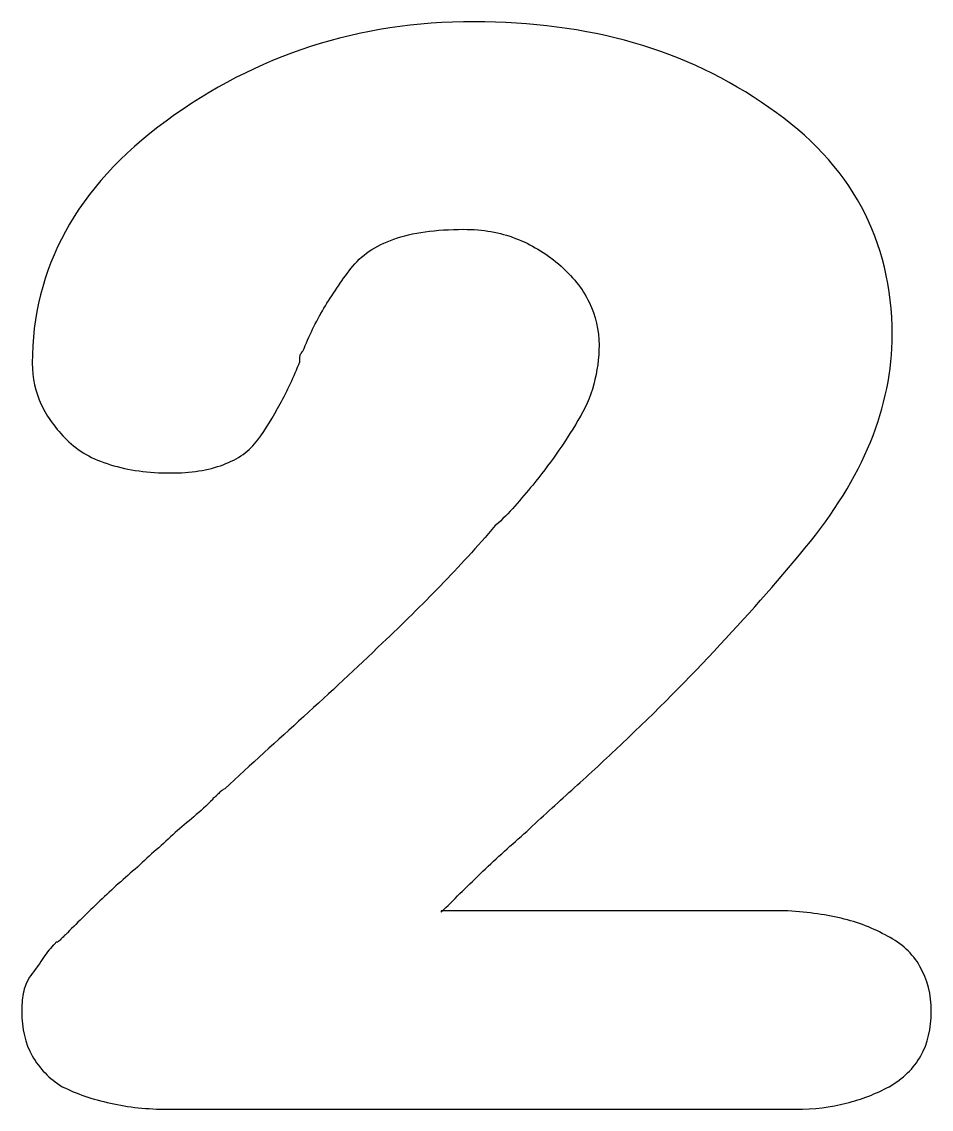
# Model space of a CAD drawing. Header units: millimetres. Extents: x -847 to 848, y -600 to 600.
# Drawn here: x -37.15 to -27.76, y 588.35 to 599.57 of the extents above; entities that cross this region are included whole.
import ezdxf

# ---------------------------------------------------------------- set-up
doc = ezdxf.new("R2010")
doc.units = ezdxf.units.MM
doc.header["$MEASUREMENT"] = 0

msp = doc.modelspace()

# ---------------------------------------------------------------- linework, layer by layer
at = {"color": 250}
msp.add_open_spline([(-32.8156, 590.396), (-32.8156, 590.396), (-29.2765, 590.396), (-29.2765, 590.396), (-29.2765, 590.396), (-29.0592, 590.3857), (-28.8626, 590.3598), (-28.6867, 590.3184), (-28.6867, 590.3184), (-28.5107, 590.277), (-28.3503, 590.2149), (-28.2055, 590.1322), (-28.2055, 590.1322), (-28.0606, 590.0597), (-27.9494, 589.9562), (-27.8717, 589.8217), (-27.8717, 589.8217), (-27.7941, 589.6872), (-27.7553, 589.532), (-27.7553, 589.356), (-27.7553, 589.356), (-27.7553, 589.1801), (-27.7915, 589.0275), (-27.864, 588.8981), (-27.864, 588.8981), (-27.9364, 588.7688), (-28.0451, 588.6627), (-28.1899, 588.5799), (-28.1899, 588.5799), (-28.3245, 588.5075), (-28.4719, 588.4506), (-28.6323, 588.4092), (-28.6323, 588.4092), (-28.7927, 588.3678), (-28.9661, 588.3471), (-29.1523, 588.3471), (-29.1523, 588.3471), (-29.1523, 588.3471), (-35.6406, 588.3471), (-35.6406, 588.3471), (-35.6406, 588.3471), (-35.8476, 588.3471), (-36.0442, 588.3678), (-36.2304, 588.4092), (-36.2304, 588.4092), (-36.4167, 588.4506), (-36.5823, 588.5075), (-36.7272, 588.5799), (-36.7272, 588.5799), (-36.8617, 588.6627), (-36.9652, 588.7688), (-37.0376, 588.8981), (-37.0376, 588.8981), (-37.11, 589.0275), (-37.1463, 589.1801), (-37.1463, 589.356), (-37.1463, 589.356), (-37.1463, 589.4181), (-37.1411, 589.4802), (-37.1307, 589.5423), (-37.1307, 589.5423), (-37.1204, 589.6044), (-37.0945, 589.6665), (-37.0531, 589.7286), (-37.0531, 589.7286), (-37.0117, 589.7803), (-36.9729, 589.8346), (-36.9367, 589.8916), (-36.9367, 589.8916), (-36.9005, 589.9485), (-36.8617, 589.9976), (-36.8203, 590.039), (-36.8203, 590.039), (-36.8203, 590.039), (-36.8177, 590.0416), (-36.8125, 590.0468), (-36.8125, 590.0468), (-36.8074, 590.052), (-36.7996, 590.0597), (-36.7892, 590.0701), (-36.7892, 590.0701), (-36.7789, 590.0701), (-36.7711, 590.0727), (-36.766, 590.0778), (-36.766, 590.0778), (-36.7608, 590.083), (-36.7582, 590.0856), (-36.7582, 590.0856), (-36.7582, 590.0856), (-36.7479, 590.0959), (-36.7375, 590.1063), (-36.7272, 590.1166), (-36.7272, 590.1166), (-36.7168, 590.127), (-36.7065, 590.1373), (-36.6961, 590.1477), (-36.6961, 590.1477), (-36.5823, 590.2615), (-36.4633, 590.3779), (-36.3391, 590.4969), (-36.3391, 590.4969), (-36.2149, 590.6159), (-36.0856, 590.7323), (-35.951, 590.8462), (-35.951, 590.8462), (-35.889, 590.9083), (-35.8243, 590.9678), (-35.757, 591.0247), (-35.757, 591.0247), (-35.6898, 591.0816), (-35.6251, 591.1411), (-35.563, 591.2032), (-35.563, 591.2032), (-35.5009, 591.2549), (-35.4362, 591.3093), (-35.369, 591.3662), (-35.369, 591.3662), (-35.3017, 591.4231), (-35.237, 591.4826), (-35.1749, 591.5447), (-35.1749, 591.5447), (-35.1749, 591.555), (-35.1724, 591.5602), (-35.1672, 591.5602), (-35.1672, 591.5602), (-35.162, 591.5602), (-35.1542, 591.5654), (-35.1439, 591.5757), (-35.1439, 591.5757), (-35.1439, 591.5757), (-35.1413, 591.5783), (-35.1361, 591.5835), (-35.1361, 591.5835), (-35.131, 591.5887), (-35.1284, 591.5912), (-35.1284, 591.5912), (-35.1284, 591.5912), (-35.118, 591.6016), (-35.1077, 591.6119), (-35.0973, 591.6223), (-35.0973, 591.6223), (-35.087, 591.6326), (-35.0715, 591.643), (-35.0508, 591.6533), (-35.0508, 591.6533), (-34.7817, 591.9017), (-34.5101, 592.15), (-34.2358, 592.3984), (-34.2358, 592.3984), (-33.9616, 592.6467), (-33.69, 592.9003), (-33.4209, 593.159), (-33.4209, 593.159), (-33.214, 593.3556), (-33.0148, 593.5522), (-32.8233, 593.7488), (-32.8233, 593.7488), (-32.6319, 593.9454), (-32.443, 594.1524), (-32.2568, 594.3697), (-32.2568, 594.3697), (-32.1843, 594.4318), (-32.1171, 594.4991), (-32.055, 594.5715), (-32.055, 594.5715), (-31.9929, 594.6439), (-31.9308, 594.7164), (-31.8687, 594.7888), (-31.8687, 594.7888), (-31.7859, 594.8923), (-31.7057, 594.9984), (-31.6281, 595.107), (-31.6281, 595.107), (-31.5505, 595.2157), (-31.4755, 595.3321), (-31.403, 595.4563), (-31.403, 595.4563), (-31.3306, 595.5701), (-31.2763, 595.6943), (-31.2401, 595.8288), (-31.2401, 595.8288), (-31.2038, 595.9633), (-31.1857, 596.0979), (-31.1857, 596.2324), (-31.1857, 596.2324), (-31.1857, 596.3876), (-31.2194, 596.5351), (-31.2866, 596.6748), (-31.2866, 596.6748), (-31.3539, 596.8145), (-31.46, 596.9464), (-31.6048, 597.0706), (-31.6048, 597.0706), (-31.7394, 597.1844), (-31.8868, 597.2724), (-32.0472, 597.3345), (-32.0472, 597.3345), (-32.2076, 597.3965), (-32.3861, 597.4276), (-32.5827, 597.4276), (-32.5827, 597.4276), (-32.8725, 597.4276), (-33.1131, 597.394), (-33.3045, 597.3267), (-33.3045, 597.3267), (-33.496, 597.2594), (-33.6434, 597.1585), (-33.7469, 597.024), (-33.7469, 597.024), (-33.8504, 596.8895), (-33.9435, 596.7524), (-34.0263, 596.6127), (-34.0263, 596.6127), (-34.1091, 596.473), (-34.1815, 596.3255), (-34.2436, 596.1703), (-34.2436, 596.1703), (-34.254, 596.1599), (-34.2617, 596.1496), (-34.2669, 596.1392), (-34.2669, 596.1392), (-34.2721, 596.1289), (-34.2746, 596.1185), (-34.2746, 596.1082), (-34.2746, 596.1082), (-34.2746, 596.0979), (-34.2746, 596.0901), (-34.2746, 596.0849), (-34.2746, 596.0849), (-34.2746, 596.0797), (-34.2746, 596.072), (-34.2746, 596.0616), (-34.2746, 596.0616), (-34.3367, 595.9064), (-34.404, 595.7615), (-34.4764, 595.627), (-34.4764, 595.627), (-34.5489, 595.4925), (-34.6265, 595.3683), (-34.7093, 595.2545), (-34.7093, 595.2545), (-34.7921, 595.1406), (-34.9111, 595.0553), (-35.0663, 594.9984), (-35.0663, 594.9984), (-35.2215, 594.9414), (-35.4026, 594.913), (-35.6096, 594.913), (-35.6096, 594.913), (-35.8372, 594.913), (-36.0442, 594.9414), (-36.2304, 594.9984), (-36.2304, 594.9984), (-36.4167, 595.0553), (-36.5668, 595.1406), (-36.6806, 595.2545), (-36.6806, 595.2545), (-36.7944, 595.3683), (-36.8824, 595.4899), (-36.9445, 595.6193), (-36.9445, 595.6193), (-37.0066, 595.7486), (-37.0376, 595.8909), (-37.0376, 596.0461), (-37.0376, 596.0461), (-37.0376, 596.5325), (-36.9238, 596.9852), (-36.6961, 597.4043), (-36.6961, 597.4043), (-36.4685, 597.8234), (-36.1218, 598.2037), (-35.6561, 598.5452), (-35.6561, 598.5452), (-35.1905, 598.8867), (-34.6937, 599.1428), (-34.166, 599.3135), (-34.166, 599.3135), (-33.6382, 599.4843), (-33.0743, 599.5697), (-32.4741, 599.5697), (-32.4741, 599.5697), (-31.8842, 599.5697), (-31.3358, 599.4972), (-30.8287, 599.3523), (-30.8287, 599.3523), (-30.3217, 599.2075), (-29.856, 598.985), (-29.4317, 598.6849), (-29.4317, 598.6849), (-29.0075, 598.3951), (-28.6892, 598.0536), (-28.4771, 597.6604), (-28.4771, 597.6604), (-28.265, 597.2672), (-28.1589, 596.8274), (-28.1589, 596.341), (-28.1589, 596.341), (-28.1589, 595.9685), (-28.2339, 595.5986), (-28.384, 595.2312), (-28.384, 595.2312), (-28.534, 594.8638), (-28.7591, 594.4991), (-29.0592, 594.1369), (-29.0592, 594.1369), (-29.3593, 593.7747), (-29.6723, 593.4203), (-29.9983, 593.0736), (-29.9983, 593.0736), (-30.3243, 592.7269), (-30.6632, 592.388), (-31.015, 592.0569), (-31.015, 592.0569), (-31.1806, 591.9017), (-31.341, 591.7542), (-31.4962, 591.6145), (-31.4962, 591.6145), (-31.6514, 591.4748), (-31.8066, 591.3325), (-31.9618, 591.1877), (-31.9618, 591.1877), (-32.1171, 591.0531), (-32.2671, 590.916), (-32.412, 590.7763), (-32.412, 590.7763), (-32.5569, 590.6366), (-32.6914, 590.5047), (-32.8156, 590.3805), (-32.8156, 590.3805), (-32.8156, 590.3805), (-32.8156, 590.396), (-32.8156, 590.396)], degree=3, knots=[0, 0, 0, 0, 0.0120482, 0.0120482, 0.0120482, 0.0120482, 0.0240964, 0.0240964, 0.0240964, 0.0240964, 0.0361446, 0.0361446, 0.0361446, 0.0361446, 0.0481928, 0.0481928, 0.0481928, 0.0481928, 0.060241, 0.060241, 0.060241, 0.060241, 0.0722892, 0.0722892, 0.0722892, 0.0722892, 0.0843373, 0.0843373, 0.0843373, 0.0843373, 0.0963855, 0.0963855, 0.0963855, 0.0963855, 0.1084337, 0.1084337, 0.1084337, 0.1084337, 0.1204819, 0.1204819, 0.1204819, 0.1204819, 0.1325301, 0.1325301, 0.1325301, 0.1325301, 0.1445783, 0.1445783, 0.1445783, 0.1445783, 0.1566265, 0.1566265, 0.1566265, 0.1566265, 0.1686747, 0.1686747, 0.1686747, 0.1686747, 0.1807229, 0.1807229, 0.1807229, 0.1807229, 0.1927711, 0.1927711, 0.1927711, 0.1927711, 0.2048193, 0.2048193, 0.2048193, 0.2048193, 0.2168675, 0.2168675, 0.2168675, 0.2168675, 0.2289157, 0.2289157, 0.2289157, 0.2289157, 0.2409639, 0.2409639, 0.2409639, 0.2409639, 0.253012, 0.253012, 0.253012, 0.253012, 0.2650602, 0.2650602, 0.2650602, 0.2650602, 0.2771084, 0.2771084, 0.2771084, 0.2771084, 0.2891566, 0.2891566, 0.2891566, 0.2891566, 0.3012048, 0.3012048, 0.3012048, 0.3012048, 0.313253, 0.313253, 0.313253, 0.313253, 0.3253012, 0.3253012, 0.3253012, 0.3253012, 0.3373494, 0.3373494, 0.3373494, 0.3373494, 0.3493976, 0.3493976, 0.3493976, 0.3493976, 0.3614458, 0.3614458, 0.3614458, 0.3614458, 0.373494, 0.373494, 0.373494, 0.373494, 0.3855422, 0.3855422, 0.3855422, 0.3855422, 0.3975904, 0.3975904, 0.3975904, 0.3975904, 0.4096386, 0.4096386, 0.4096386, 0.4096386, 0.4216867, 0.4216867, 0.4216867, 0.4216867, 0.4337349, 0.4337349, 0.4337349, 0.4337349, 0.4457831, 0.4457831, 0.4457831, 0.4457831, 0.4578313, 0.4578313, 0.4578313, 0.4578313, 0.4698795, 0.4698795, 0.4698795, 0.4698795, 0.4819277, 0.4819277, 0.4819277, 0.4819277, 0.4939759, 0.4939759, 0.4939759, 0.4939759, 0.5060241, 0.5060241, 0.5060241, 0.5060241, 0.5180723, 0.5180723, 0.5180723, 0.5180723, 0.5301205, 0.5301205, 0.5301205, 0.5301205, 0.5421687, 0.5421687, 0.5421687, 0.5421687, 0.5542169, 0.5542169, 0.5542169, 0.5542169, 0.5662651, 0.5662651, 0.5662651, 0.5662651, 0.5783133, 0.5783133, 0.5783133, 0.5783133, 0.5903614, 0.5903614, 0.5903614, 0.5903614, 0.6024096, 0.6024096, 0.6024096, 0.6024096, 0.6144578, 0.6144578, 0.6144578, 0.6144578, 0.626506, 0.626506, 0.626506, 0.626506, 0.6385542, 0.6385542, 0.6385542, 0.6385542, 0.6506024, 0.6506024, 0.6506024, 0.6506024, 0.6626506, 0.6626506, 0.6626506, 0.6626506, 0.6746988, 0.6746988, 0.6746988, 0.6746988, 0.686747, 0.686747, 0.686747, 0.686747, 0.6987952, 0.6987952, 0.6987952, 0.6987952, 0.7108434, 0.7108434, 0.7108434, 0.7108434, 0.7228916, 0.7228916, 0.7228916, 0.7228916, 0.7349398, 0.7349398, 0.7349398, 0.7349398, 0.746988, 0.746988, 0.746988, 0.746988, 0.7590361, 0.7590361, 0.7590361, 0.7590361, 0.7710843, 0.7710843, 0.7710843, 0.7710843, 0.7831325, 0.7831325, 0.7831325, 0.7831325, 0.7951807, 0.7951807, 0.7951807, 0.7951807, 0.8072289, 0.8072289, 0.8072289, 0.8072289, 0.8192771, 0.8192771, 0.8192771, 0.8192771, 0.8313253, 0.8313253, 0.8313253, 0.8313253, 0.8433735, 0.8433735, 0.8433735, 0.8433735, 0.8554217, 0.8554217, 0.8554217, 0.8554217, 0.8674699, 0.8674699, 0.8674699, 0.8674699, 0.8795181, 0.8795181, 0.8795181, 0.8795181, 0.8915663, 0.8915663, 0.8915663, 0.8915663, 0.9036145, 0.9036145, 0.9036145, 0.9036145, 0.9156627, 0.9156627, 0.9156627, 0.9156627, 0.9277108, 0.9277108, 0.9277108, 0.9277108, 0.939759, 0.939759, 0.939759, 0.939759, 0.9518072, 0.9518072, 0.9518072, 0.9518072, 0.9638554, 0.9638554, 0.9638554, 0.9638554, 0.9759036, 0.9759036, 0.9759036, 0.9759036, 0.9879518, 0.9879518, 0.9879518, 0.9879518, 1, 1, 1, 1], dxfattribs=at)
at = {"color": 250, "lineweight": 5}
msp.add_open_spline([(-32.8156, 590.396), (-32.8156, 590.396), (-29.2765, 590.396), (-29.2765, 590.396), (-29.2765, 590.396), (-29.0592, 590.3857), (-28.8626, 590.3598), (-28.6867, 590.3184), (-28.6867, 590.3184), (-28.5107, 590.277), (-28.3503, 590.2149), (-28.2055, 590.1322), (-28.2055, 590.1322), (-28.0606, 590.0597), (-27.9494, 589.9562), (-27.8717, 589.8217), (-27.8717, 589.8217), (-27.7941, 589.6872), (-27.7553, 589.532), (-27.7553, 589.356), (-27.7553, 589.356), (-27.7553, 589.1801), (-27.7915, 589.0275), (-27.864, 588.8981), (-27.864, 588.8981), (-27.9364, 588.7688), (-28.0451, 588.6627), (-28.1899, 588.5799), (-28.1899, 588.5799), (-28.3245, 588.5075), (-28.4719, 588.4506), (-28.6323, 588.4092), (-28.6323, 588.4092), (-28.7927, 588.3678), (-28.9661, 588.3471), (-29.1523, 588.3471), (-29.1523, 588.3471), (-29.1523, 588.3471), (-35.6406, 588.3471), (-35.6406, 588.3471), (-35.6406, 588.3471), (-35.8476, 588.3471), (-36.0442, 588.3678), (-36.2304, 588.4092), (-36.2304, 588.4092), (-36.4167, 588.4506), (-36.5823, 588.5075), (-36.7272, 588.5799), (-36.7272, 588.5799), (-36.8617, 588.6627), (-36.9652, 588.7688), (-37.0376, 588.8981), (-37.0376, 588.8981), (-37.11, 589.0275), (-37.1463, 589.1801), (-37.1463, 589.356), (-37.1463, 589.356), (-37.1463, 589.4181), (-37.1411, 589.4802), (-37.1307, 589.5423), (-37.1307, 589.5423), (-37.1204, 589.6044), (-37.0945, 589.6665), (-37.0531, 589.7286), (-37.0531, 589.7286), (-37.0117, 589.7803), (-36.9729, 589.8346), (-36.9367, 589.8916), (-36.9367, 589.8916), (-36.9005, 589.9485), (-36.8617, 589.9976), (-36.8203, 590.039), (-36.8203, 590.039), (-36.8203, 590.039), (-36.8177, 590.0416), (-36.8125, 590.0468), (-36.8125, 590.0468), (-36.8074, 590.052), (-36.7996, 590.0597), (-36.7892, 590.0701), (-36.7892, 590.0701), (-36.7789, 590.0701), (-36.7711, 590.0727), (-36.766, 590.0778), (-36.766, 590.0778), (-36.7608, 590.083), (-36.7582, 590.0856), (-36.7582, 590.0856), (-36.7582, 590.0856), (-36.7479, 590.0959), (-36.7375, 590.1063), (-36.7272, 590.1166), (-36.7272, 590.1166), (-36.7168, 590.127), (-36.7065, 590.1373), (-36.6961, 590.1477), (-36.6961, 590.1477), (-36.5823, 590.2615), (-36.4633, 590.3779), (-36.3391, 590.4969), (-36.3391, 590.4969), (-36.2149, 590.6159), (-36.0856, 590.7323), (-35.951, 590.8462), (-35.951, 590.8462), (-35.889, 590.9083), (-35.8243, 590.9678), (-35.757, 591.0247), (-35.757, 591.0247), (-35.6898, 591.0816), (-35.6251, 591.1411), (-35.563, 591.2032), (-35.563, 591.2032), (-35.5009, 591.2549), (-35.4362, 591.3093), (-35.369, 591.3662), (-35.369, 591.3662), (-35.3017, 591.4231), (-35.237, 591.4826), (-35.1749, 591.5447), (-35.1749, 591.5447), (-35.1749, 591.555), (-35.1724, 591.5602), (-35.1672, 591.5602), (-35.1672, 591.5602), (-35.162, 591.5602), (-35.1542, 591.5654), (-35.1439, 591.5757), (-35.1439, 591.5757), (-35.1439, 591.5757), (-35.1413, 591.5783), (-35.1361, 591.5835), (-35.1361, 591.5835), (-35.131, 591.5887), (-35.1284, 591.5912), (-35.1284, 591.5912), (-35.1284, 591.5912), (-35.118, 591.6016), (-35.1077, 591.6119), (-35.0973, 591.6223), (-35.0973, 591.6223), (-35.087, 591.6326), (-35.0715, 591.643), (-35.0508, 591.6533), (-35.0508, 591.6533), (-34.7817, 591.9017), (-34.5101, 592.15), (-34.2358, 592.3984), (-34.2358, 592.3984), (-33.9616, 592.6467), (-33.69, 592.9003), (-33.4209, 593.159), (-33.4209, 593.159), (-33.214, 593.3556), (-33.0148, 593.5522), (-32.8233, 593.7488), (-32.8233, 593.7488), (-32.6319, 593.9454), (-32.443, 594.1524), (-32.2568, 594.3697), (-32.2568, 594.3697), (-32.1843, 594.4318), (-32.1171, 594.4991), (-32.055, 594.5715), (-32.055, 594.5715), (-31.9929, 594.6439), (-31.9308, 594.7164), (-31.8687, 594.7888), (-31.8687, 594.7888), (-31.7859, 594.8923), (-31.7057, 594.9984), (-31.6281, 595.107), (-31.6281, 595.107), (-31.5505, 595.2157), (-31.4755, 595.3321), (-31.403, 595.4563), (-31.403, 595.4563), (-31.3306, 595.5701), (-31.2763, 595.6943), (-31.2401, 595.8288), (-31.2401, 595.8288), (-31.2038, 595.9633), (-31.1857, 596.0979), (-31.1857, 596.2324), (-31.1857, 596.2324), (-31.1857, 596.3876), (-31.2194, 596.5351), (-31.2866, 596.6748), (-31.2866, 596.6748), (-31.3539, 596.8145), (-31.46, 596.9464), (-31.6048, 597.0706), (-31.6048, 597.0706), (-31.7394, 597.1844), (-31.8868, 597.2724), (-32.0472, 597.3345), (-32.0472, 597.3345), (-32.2076, 597.3965), (-32.3861, 597.4276), (-32.5827, 597.4276), (-32.5827, 597.4276), (-32.8725, 597.4276), (-33.1131, 597.394), (-33.3045, 597.3267), (-33.3045, 597.3267), (-33.496, 597.2594), (-33.6434, 597.1585), (-33.7469, 597.024), (-33.7469, 597.024), (-33.8504, 596.8895), (-33.9435, 596.7524), (-34.0263, 596.6127), (-34.0263, 596.6127), (-34.1091, 596.473), (-34.1815, 596.3255), (-34.2436, 596.1703), (-34.2436, 596.1703), (-34.254, 596.1599), (-34.2617, 596.1496), (-34.2669, 596.1392), (-34.2669, 596.1392), (-34.2721, 596.1289), (-34.2746, 596.1185), (-34.2746, 596.1082), (-34.2746, 596.1082), (-34.2746, 596.0979), (-34.2746, 596.0901), (-34.2746, 596.0849), (-34.2746, 596.0849), (-34.2746, 596.0797), (-34.2746, 596.072), (-34.2746, 596.0616), (-34.2746, 596.0616), (-34.3367, 595.9064), (-34.404, 595.7615), (-34.4764, 595.627), (-34.4764, 595.627), (-34.5489, 595.4925), (-34.6265, 595.3683), (-34.7093, 595.2545), (-34.7093, 595.2545), (-34.7921, 595.1406), (-34.9111, 595.0553), (-35.0663, 594.9984), (-35.0663, 594.9984), (-35.2215, 594.9414), (-35.4026, 594.913), (-35.6096, 594.913), (-35.6096, 594.913), (-35.8372, 594.913), (-36.0442, 594.9414), (-36.2304, 594.9984), (-36.2304, 594.9984), (-36.4167, 595.0553), (-36.5668, 595.1406), (-36.6806, 595.2545), (-36.6806, 595.2545), (-36.7944, 595.3683), (-36.8824, 595.4899), (-36.9445, 595.6193), (-36.9445, 595.6193), (-37.0066, 595.7486), (-37.0376, 595.8909), (-37.0376, 596.0461), (-37.0376, 596.0461), (-37.0376, 596.5325), (-36.9238, 596.9852), (-36.6961, 597.4043), (-36.6961, 597.4043), (-36.4685, 597.8234), (-36.1218, 598.2037), (-35.6561, 598.5452), (-35.6561, 598.5452), (-35.1905, 598.8867), (-34.6937, 599.1428), (-34.166, 599.3135), (-34.166, 599.3135), (-33.6382, 599.4843), (-33.0743, 599.5697), (-32.4741, 599.5697), (-32.4741, 599.5697), (-31.8842, 599.5697), (-31.3358, 599.4972), (-30.8287, 599.3523), (-30.8287, 599.3523), (-30.3217, 599.2075), (-29.856, 598.985), (-29.4317, 598.6849), (-29.4317, 598.6849), (-29.0075, 598.3951), (-28.6892, 598.0536), (-28.4771, 597.6604), (-28.4771, 597.6604), (-28.265, 597.2672), (-28.1589, 596.8274), (-28.1589, 596.341), (-28.1589, 596.341), (-28.1589, 595.9685), (-28.2339, 595.5986), (-28.384, 595.2312), (-28.384, 595.2312), (-28.534, 594.8638), (-28.7591, 594.4991), (-29.0592, 594.1369), (-29.0592, 594.1369), (-29.3593, 593.7747), (-29.6723, 593.4203), (-29.9983, 593.0736), (-29.9983, 593.0736), (-30.3243, 592.7269), (-30.6632, 592.388), (-31.015, 592.0569), (-31.015, 592.0569), (-31.1806, 591.9017), (-31.341, 591.7542), (-31.4962, 591.6145), (-31.4962, 591.6145), (-31.6514, 591.4748), (-31.8066, 591.3325), (-31.9618, 591.1877), (-31.9618, 591.1877), (-32.1171, 591.0531), (-32.2671, 590.916), (-32.412, 590.7763), (-32.412, 590.7763), (-32.5569, 590.6366), (-32.6914, 590.5047), (-32.8156, 590.3805), (-32.8156, 590.3805), (-32.8156, 590.3805), (-32.8156, 590.396), (-32.8156, 590.396)], degree=3, knots=[0, 0, 0, 0, 0.0120482, 0.0120482, 0.0120482, 0.0120482, 0.0240964, 0.0240964, 0.0240964, 0.0240964, 0.0361446, 0.0361446, 0.0361446, 0.0361446, 0.0481928, 0.0481928, 0.0481928, 0.0481928, 0.060241, 0.060241, 0.060241, 0.060241, 0.0722892, 0.0722892, 0.0722892, 0.0722892, 0.0843373, 0.0843373, 0.0843373, 0.0843373, 0.0963855, 0.0963855, 0.0963855, 0.0963855, 0.1084337, 0.1084337, 0.1084337, 0.1084337, 0.1204819, 0.1204819, 0.1204819, 0.1204819, 0.1325301, 0.1325301, 0.1325301, 0.1325301, 0.1445783, 0.1445783, 0.1445783, 0.1445783, 0.1566265, 0.1566265, 0.1566265, 0.1566265, 0.1686747, 0.1686747, 0.1686747, 0.1686747, 0.1807229, 0.1807229, 0.1807229, 0.1807229, 0.1927711, 0.1927711, 0.1927711, 0.1927711, 0.2048193, 0.2048193, 0.2048193, 0.2048193, 0.2168675, 0.2168675, 0.2168675, 0.2168675, 0.2289157, 0.2289157, 0.2289157, 0.2289157, 0.2409639, 0.2409639, 0.2409639, 0.2409639, 0.253012, 0.253012, 0.253012, 0.253012, 0.2650602, 0.2650602, 0.2650602, 0.2650602, 0.2771084, 0.2771084, 0.2771084, 0.2771084, 0.2891566, 0.2891566, 0.2891566, 0.2891566, 0.3012048, 0.3012048, 0.3012048, 0.3012048, 0.313253, 0.313253, 0.313253, 0.313253, 0.3253012, 0.3253012, 0.3253012, 0.3253012, 0.3373494, 0.3373494, 0.3373494, 0.3373494, 0.3493976, 0.3493976, 0.3493976, 0.3493976, 0.3614458, 0.3614458, 0.3614458, 0.3614458, 0.373494, 0.373494, 0.373494, 0.373494, 0.3855422, 0.3855422, 0.3855422, 0.3855422, 0.3975904, 0.3975904, 0.3975904, 0.3975904, 0.4096386, 0.4096386, 0.4096386, 0.4096386, 0.4216867, 0.4216867, 0.4216867, 0.4216867, 0.4337349, 0.4337349, 0.4337349, 0.4337349, 0.4457831, 0.4457831, 0.4457831, 0.4457831, 0.4578313, 0.4578313, 0.4578313, 0.4578313, 0.4698795, 0.4698795, 0.4698795, 0.4698795, 0.4819277, 0.4819277, 0.4819277, 0.4819277, 0.4939759, 0.4939759, 0.4939759, 0.4939759, 0.5060241, 0.5060241, 0.5060241, 0.5060241, 0.5180723, 0.5180723, 0.5180723, 0.5180723, 0.5301205, 0.5301205, 0.5301205, 0.5301205, 0.5421687, 0.5421687, 0.5421687, 0.5421687, 0.5542169, 0.5542169, 0.5542169, 0.5542169, 0.5662651, 0.5662651, 0.5662651, 0.5662651, 0.5783133, 0.5783133, 0.5783133, 0.5783133, 0.5903614, 0.5903614, 0.5903614, 0.5903614, 0.6024096, 0.6024096, 0.6024096, 0.6024096, 0.6144578, 0.6144578, 0.6144578, 0.6144578, 0.626506, 0.626506, 0.626506, 0.626506, 0.6385542, 0.6385542, 0.6385542, 0.6385542, 0.6506024, 0.6506024, 0.6506024, 0.6506024, 0.6626506, 0.6626506, 0.6626506, 0.6626506, 0.6746988, 0.6746988, 0.6746988, 0.6746988, 0.686747, 0.686747, 0.686747, 0.686747, 0.6987952, 0.6987952, 0.6987952, 0.6987952, 0.7108434, 0.7108434, 0.7108434, 0.7108434, 0.7228916, 0.7228916, 0.7228916, 0.7228916, 0.7349398, 0.7349398, 0.7349398, 0.7349398, 0.746988, 0.746988, 0.746988, 0.746988, 0.7590361, 0.7590361, 0.7590361, 0.7590361, 0.7710843, 0.7710843, 0.7710843, 0.7710843, 0.7831325, 0.7831325, 0.7831325, 0.7831325, 0.7951807, 0.7951807, 0.7951807, 0.7951807, 0.8072289, 0.8072289, 0.8072289, 0.8072289, 0.8192771, 0.8192771, 0.8192771, 0.8192771, 0.8313253, 0.8313253, 0.8313253, 0.8313253, 0.8433735, 0.8433735, 0.8433735, 0.8433735, 0.8554217, 0.8554217, 0.8554217, 0.8554217, 0.8674699, 0.8674699, 0.8674699, 0.8674699, 0.8795181, 0.8795181, 0.8795181, 0.8795181, 0.8915663, 0.8915663, 0.8915663, 0.8915663, 0.9036145, 0.9036145, 0.9036145, 0.9036145, 0.9156627, 0.9156627, 0.9156627, 0.9156627, 0.9277108, 0.9277108, 0.9277108, 0.9277108, 0.939759, 0.939759, 0.939759, 0.939759, 0.9518072, 0.9518072, 0.9518072, 0.9518072, 0.9638554, 0.9638554, 0.9638554, 0.9638554, 0.9759036, 0.9759036, 0.9759036, 0.9759036, 0.9879518, 0.9879518, 0.9879518, 0.9879518, 1, 1, 1, 1], dxfattribs=at)

doc.saveas('drawing.dxf')
